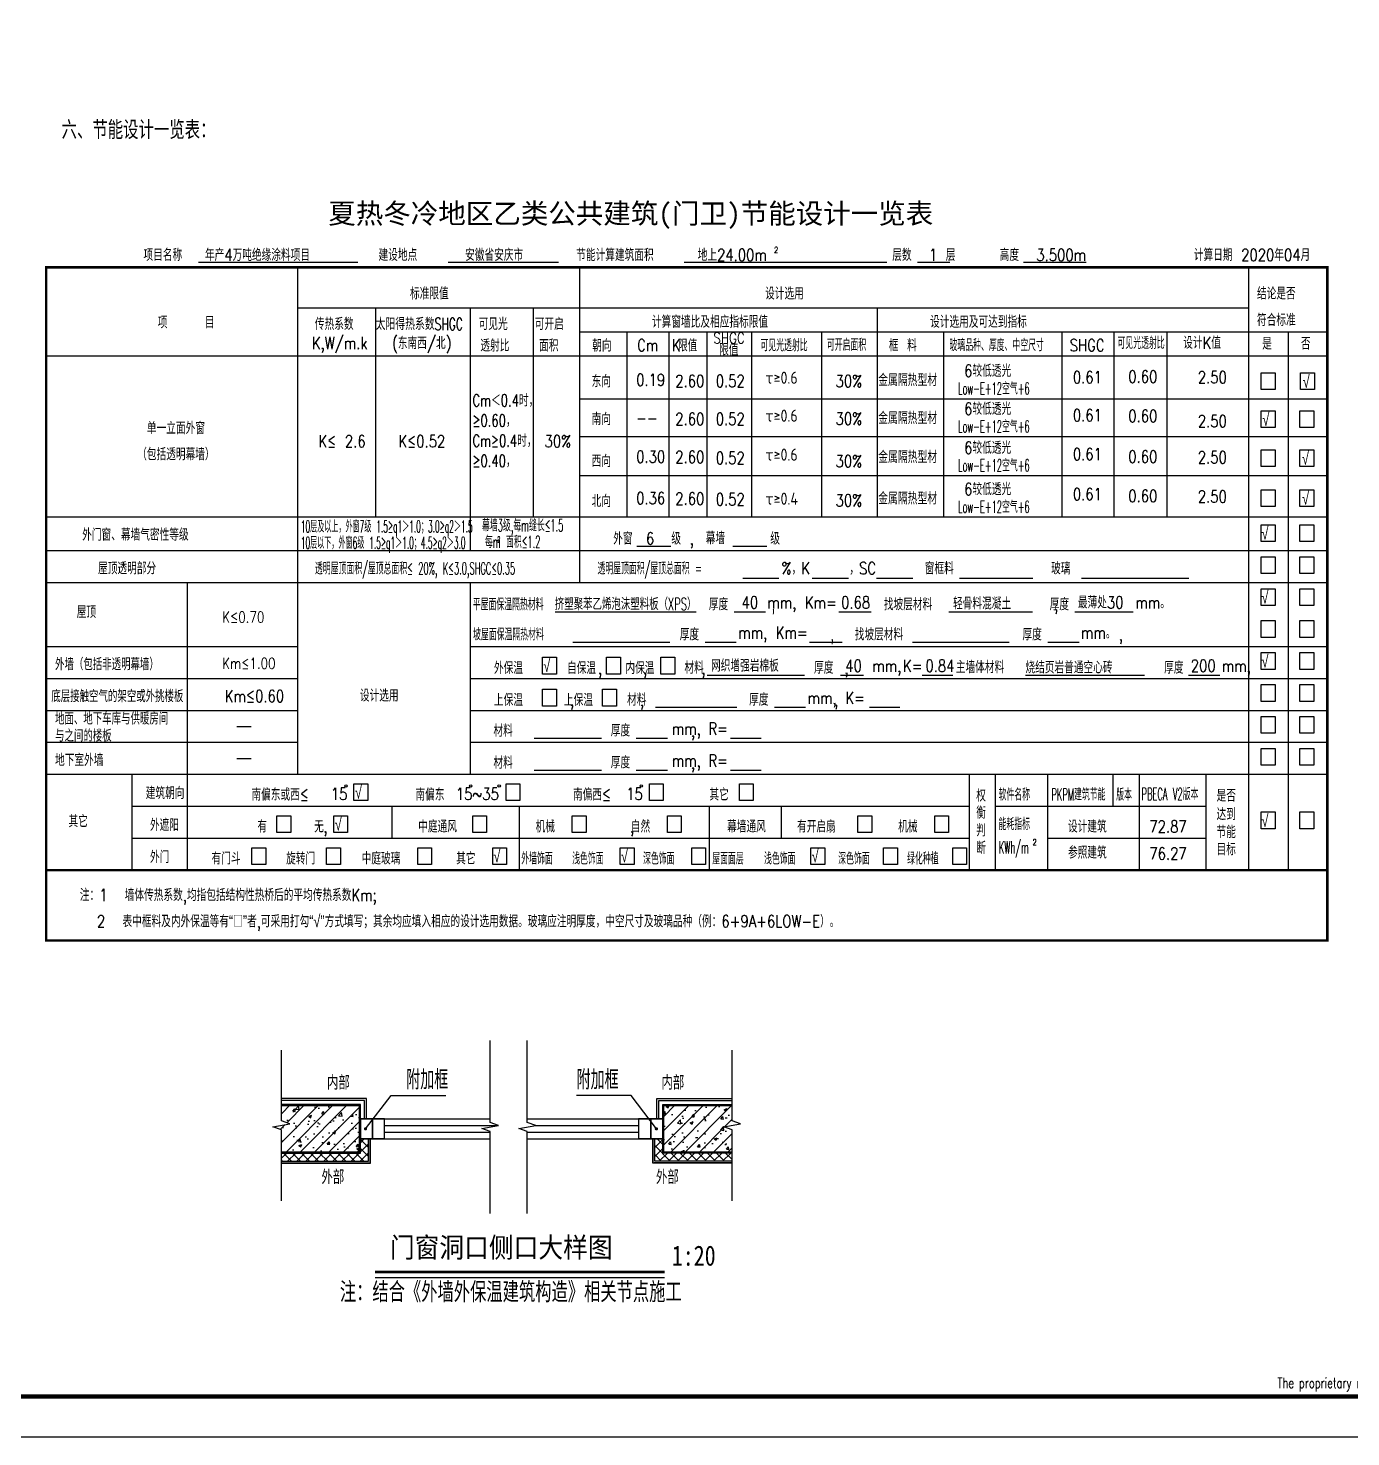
# Model space of a CAD drawing. Extents: x 5396719 to 5510122, y -514120 to -238224.
# Drawn here: x 5455106 to 5487911, y -422737 to -387802 of the extents above; entities that cross this region are included whole.
import ezdxf
from ezdxf.enums import TextEntityAlignment as Align

# ---------------------------------------------------------------- set-up
doc = ezdxf.new("R2010")
doc.units = 0
doc.header["$LTSCALE"] = 1000
doc.header["$MEASUREMENT"] = 0
doc.linetypes.add('DASH', pattern=[0.35, 0.25, -0.1])
doc.layers.get('0').update_dxf_attribs({"linetype": 'CONTINUOUS'})
for name, color, linetype in [('DIM_LEAD', 3, 'CONTINUOUS'), ('DIM_SYMB', 3, 'CONTINUOUS'), ('PUB_TEXT', 7, 'CONTINUOUS'), ('PUB_TITLE', 4, 'CONTINUOUS'), ('WINDOW', 4, 'CONTINUOUS'), ('图名', 15, 'CONTINUOUS'), ('填充', 251, 'CONTINUOUS'), ('大样', 13, 'CONTINUOUS'), ('文字', 11, 'CONTINUOUS')]:
    doc.layers.add(name, color=color, linetype=linetype)
doc.styles.add('ECEC_TQ', font='txt_l.shx', dxfattribs={"bigfont": 'hztxt_l.shx'})
doc.styles.add('HT', font='')
doc.styles.add('HZ1', font='txt.shx', dxfattribs={"bigfont": 'hzdx.shx'})
doc.styles.add('HZTXT', font='txt.shx', dxfattribs={"width": 0.7, "height": 500, "bigfont": 'hztxt.shx'})
doc.styles.get("Standard").update_dxf_attribs({"font": 'GBENOR', "bigfont": 'GBCBIG'})
doc.styles.add('宋体', font='', dxfattribs={"width": 0.7})
doc.styles.get('HT').set_extended_font_data('SimSun')
doc.styles.get('宋体').set_extended_font_data('SimSun')
pattern_1 = [(45, (5495502.7, -578955.18), (-176.7767, 176.7767), []), (50, (5495502.7, -578955.2), (717.2602, -62.7521), [75, -825]), (355, (5495502.7, -578955.2), (-138.7513, 752.192), [60, -660]), (100.4514, (5495562.5, -578960.4), (578.5094, 689.4395), [63.7402, -701.142]), (46.1842, (5495502.7, -578755.2), (1067.241, -165.519), [112.5, -1237.5]), (96.6356, (5495591.6, -578769), (934.663, 974.118), [95.61, -1051.713]), (351.1842, (5495502.7, -578755.2), (934.662, 974.1186), [90, -990]), (21, (5495602.7, -578805.2), (596.907, -402.6189), [75, -825]), (326, (5495602.7, -578805.2), (243.3153, 725.15), [60, -660]), (71.4514, (5495652.45, -578838.7), (840.2226, 322.5305), [63.7402, -701.142]), (37.5, (5495502.7, -578955.18), (12.15986, 332.89385), [0, -652, 0, -670, 0, -662.5]), (7.5, (5495502.7, -578955.18), (263.0695, 394.4117), [0, -382, 0, -637, 0, -252.5]), (327.5, (5495279.7, -578955.18), (533.82244, -22.55487), [0, -250, 0, -780, 0, -1035]), (317.5, (5495179.7, -578955.2), (583.1862, 100.105), [0, -325, 0, -518, 0, -735])]

msp = doc.modelspace()

# ---------------------------------------------------------------- hatches: boundary and pattern name
at = {"layer": '填充'}
h = msp.add_hatch(dxfattribs=at)
h.set_pattern_fill('钢筋混凝土', color=256, scale=100, style=0)
h.set_pattern_definition(pattern_1)
h.paths.add_polyline_path([(5461386, -414498.4), (5461386, -414902.7), (5461596, -414977.2), (5461176, -415051.3), (5461386, -415127.7), (5461386, -415698.4), (5463345.5, -415698.4), (5463345.5, -414498.4)])
h = msp.add_hatch(dxfattribs=at)
h.set_pattern_fill('钢筋混凝土', color=256, scale=100, style=0)
h.set_pattern_definition(pattern_1)
h.paths.add_polyline_path([(5470845.5, -414498.4), (5470845.5, -415698.4), (5472567.5, -415698.4), (5472567.5, -415127.7), (5472357.5, -415051.3), (5472777.5, -414977.2), (5472567.5, -414902.7), (5472567.5, -414498.4)])
h = msp.add_hatch(dxfattribs=at)
h.set_pattern_fill('ANSI37', color=256, scale=100, angle=90, style=0)
h.set_pattern_definition([(135, (5647930.11, -430668.43), (-112.2532, -112.2532), []), (225, (5647930.11, -430668.43), (112.2532, -112.2532), [])])
h.paths.add_polyline_path([(5461386, -415698.4), (5461386, -415898.4), (5463545.5, -415898.4), (5463545.5, -415348.4), (5463345.5, -415348.4), (5463345.5, -415698.4)])
h = msp.add_hatch(dxfattribs=at)
h.set_pattern_fill('ANSI37', color=256, scale=100, angle=90, style=0)
h.set_pattern_definition([(135, (5441597.47, -580438.06), (-112.2532, -112.2532), []), (225, (5441597.47, -580438.06), (112.2532, -112.2532), [])])
h.paths.add_polyline_path([(5472567.5, -415898.4), (5472567.5, -415698.4), (5470845.5, -415698.4), (5470845.5, -415348.4), (5470645.5, -415348.4), (5470645.5, -415898.4)])

# ---------------------------------------------------------------- linework, layer by layer
at = {"layer": 'DIM_LEAD'}
for p, q in [((5463472.1, -415098.4), (5464111.7, -414273.3)), ((5464111.7, -414273.3), (5465462.3, -414273.3)), ((5470059.2, -414273.3), (5468708.7, -414273.3)), ((5470687.7, -415098.4), (5470059.2, -414273.3))]:
    msp.add_line(p, q, dxfattribs=at)
at = {"layer": 'DIM_LEAD', "const_width": 40}
for points in [[(5463459.8, -415114.2, 1), (5463484.3, -415082.6, 1)], [(5470699.8, -415114.4, 1), (5470675.6, -415082.5, 1)]]:
    msp.add_lwpolyline(points, format="xyb", close=True, dxfattribs=at)
at = {"layer": 'DIM_SYMB'}
for points in [[(5466564.4, -417199.3), (5466564.4, -415167.6), (5466354.4, -415091.2), (5466774.4, -415017.1), (5466564.4, -414942.6), (5466564.4, -412911)], [(5467486.1, -417199.3), (5467486.1, -415167.6), (5467276.1, -415091.2), (5467696.1, -415017.1), (5467486.1, -414942.6), (5467486.1, -412911)], [(5461386, -416885.2), (5461386, -415127.7), (5461176, -415051.3), (5461596, -414977.2), (5461386, -414902.7), (5461386, -413145.2)], [(5472567.5, -416885.2), (5472567.5, -415127.7), (5472357.5, -415051.3), (5472777.5, -414977.2), (5472567.5, -414902.7), (5472567.5, -413145.2)]]:
    msp.add_lwpolyline(points, dxfattribs=at)
at = {"layer": 'PUB_TITLE'}
msp.add_lwpolyline([(5424084, -422737.3), (5508184, -422737.3), (5508184, -363337.3), (5424084, -363337.3)], close=True, dxfattribs=at)
at = {"layer": 'PUB_TITLE', "const_width": 100}
msp.add_lwpolyline([(5426584, -421737.3), (5507184, -421737.3), (5507184, -364337.3), (5426584, -364337.3)], close=True, dxfattribs=at)
at = {"layer": 'WINDOW'}
for p, q in [((5463645.2, -414848.4), (5466564.4, -414848.4)), ((5463645.2, -415014.4), (5463655.5, -415014.4)), ((5463935.2, -415014.4), (5466766.8, -415014.4)), ((5467486.1, -414848.4), (5470545.8, -414848.4)), ((5467688.5, -415014.4), (5470256.1, -415014.4)), ((5470535.8, -415014.4), (5470545.8, -415014.4)), ((5463645.2, -415182.4), (5463655.5, -415182.4)), ((5463645.2, -415348.4), (5466564.4, -415348.4)), ((5463935.2, -415182.4), (5466564.4, -415182.4)), ((5467486.1, -415182.4), (5470256.1, -415182.4)), ((5467486.1, -415348.4), (5470545.8, -415348.4)), ((5470535.8, -415182.4), (5470545.8, -415182.4))]:
    msp.add_line(p, q, dxfattribs=at)
at = {"layer": 'WINDOW', "const_width": 20}
for points in [[(5463355.5, -415338.4), (5463635.2, -415338.4), (5463635.2, -414858.4), (5463355.5, -414858.4)], [(5463655.5, -415338.4), (5463935.2, -415338.4), (5463935.2, -414858.4), (5463655.5, -414858.4)], [(5470256.1, -415338.4), (5470535.8, -415338.4), (5470535.8, -414858.4), (5470256.1, -414858.4)], [(5470555.8, -415338.4), (5470835.5, -415338.4), (5470835.5, -414858.4), (5470555.8, -414858.4)]]:
    msp.add_lwpolyline(points, close=True, dxfattribs=at)
at = {"layer": '图名'}
msp.add_line((5463709.3, -418784.7), (5470891.8, -418784.7), dxfattribs=at)
at = {"layer": '图名', "const_width": 70}
msp.add_lwpolyline([(5463709.3, -418651.6), (5470891.8, -418651.6)], dxfattribs=at)
at = {"layer": '大样', "const_width": 40}
for points in [[(5461386, -415678.4), (5463325.5, -415678.4), (5463325.5, -414518.4), (5461386, -414518.4)], [(5472567.5, -415678.4), (5470865.5, -415678.4), (5470865.5, -414518.4), (5472567.5, -414518.4)]]:
    msp.add_lwpolyline(points, dxfattribs=at)
at = {"layer": '大样'}
for points in [[(5463495.5, -414848.4), (5463495.5, -414348.4), (5461386, -414348.4)], [(5463445.5, -414848.4), (5463445.5, -414398.4), (5461386, -414398.4)], [(5461386, -415698.4), (5463345.5, -415698.4), (5463345.5, -414498.4), (5461386, -414498.4)], [(5470695.5, -414848.4), (5470695.5, -414348.4), (5472567.5, -414348.4)], [(5470745.5, -414848.4), (5470745.5, -414398.4), (5472567.5, -414398.4)], [(5472567.5, -415698.4), (5470845.5, -415698.4), (5470845.5, -414498.4), (5472567.5, -414498.4)], [(5461386, -415948.4), (5463595.5, -415948.4), (5463595.5, -415348.4)], [(5461386, -415898.4), (5463545.5, -415898.4), (5463545.5, -415348.4)], [(5472567.5, -415948.4), (5470598.1, -415948.4), (5470598.1, -415348.4)], [(5472567.5, -415898.4), (5470645.5, -415898.4), (5470645.5, -415348.4)]]:
    msp.add_lwpolyline(points, dxfattribs=at)
for points in [[(5463345.5, -415348.4), (5463645.2, -415348.4), (5463645.2, -414848.4), (5463345.5, -414848.4)], [(5463645.5, -415348.4), (5463945.2, -415348.4), (5463945.2, -414848.4), (5463645.5, -414848.4)], [(5470246.1, -415348.4), (5470545.8, -415348.4), (5470545.8, -414848.4), (5470246.1, -414848.4)], [(5470545.8, -415348.4), (5470845.5, -415348.4), (5470845.5, -414848.4), (5470545.8, -414848.4)]]:
    msp.add_lwpolyline(points, close=True, dxfattribs=at)
at = {"layer": '大样', "linetype": 'DASH', "const_width": 5}
for points in [[(5461386, -415923.4), (5463570.5, -415923.4), (5463570.5, -415348.4)], [(5472567.5, -415923.4), (5470621.8, -415923.4), (5470621.8, -415348.4)]]:
    msp.add_lwpolyline(points, dxfattribs=at)
at = {"layer": '文字'}
for p, q in [((5459332.2, -393605.4), (5463278.9, -393605.4)), ((5465525.9, -393605.4), (5468260.6, -393605.4)), ((5471377.9, -393605.4), (5476400.2, -393605.4)), ((5477160.8, -393605.4), (5477965.9, -393605.4)), ((5479792.9, -393605.4), (5481350.9, -393605.4)), ((5455551.9, -393735.3), (5455551.9, -410428.7)), ((5461784.5, -393732.8), (5461784.5, -406305.7)), ((5468783.8, -393732.8), (5468783.8, -401549.5)), ((5485372.5, -393735.3), (5485372.5, -408683.8)), ((5461784.5, -394736.9), (5485372.5, -394736.9)), ((5463719.4, -394736.9), (5463719.4, -399924.5)), ((5466067.9, -394736.9), (5466067.9, -400756.8)), ((5467632.4, -394736.9), (5467632.4, -399924.5)), ((5476163.6, -394735.6), (5476163.6, -399924.5)), ((5468783.8, -395329.5), (5487329, -395329.5)), ((5469956.5, -395329.5), (5469956.5, -399924.5)), ((5470992.5, -395329.5), (5470992.5, -399924.5)), ((5471940.1, -395329.5), (5471940.1, -399924.5)), ((5473050.3, -395329.5), (5473050.3, -399924.5)), ((5474786.4, -395329.5), (5474786.4, -399924.5)), ((5477808.8, -395328.1), (5477808.8, -399924.5)), ((5480744.5, -395329.5), (5480744.5, -399924.5)), ((5482036.3, -395329.5), (5482036.3, -399924.5)), ((5483348.8, -395329.5), (5483348.8, -399924.5)), ((5486353.5, -395329.5), (5486353.5, -408683.8)), ((5455551.9, -395924), (5487329, -395924)), ((5471940.1, -395924), (5487329, -395924)), ((5468783.8, -396990.4), (5487329, -396990.4)), ((5468783.8, -397932.1), (5487329, -397932.1)), ((5468783.8, -398898.4), (5487329, -398898.4)), ((5455551.9, -399924.5), (5487329, -399924.5)), ((5470202, -400648.8), (5471045, -400648.8)), ((5472586.8, -400648.8), (5473429.8, -400648.8)), ((5455551.9, -400756.8), (5487329, -400756.8)), ((5455551.9, -401549.5), (5487329, -401549.5)), ((5459048.1, -401549.5), (5459048.1, -408683.8)), ((5466067.9, -401549.5), (5466067.9, -406305.7)), ((5472831.7, -401441.5), (5473726.9, -401441.5)), ((5474554.7, -401441.5), (5475449.9, -401441.5)), ((5476150.1, -401441.5), (5477045.2, -401441.5)), ((5478206.7, -401441.5), (5480020.6, -401441.5)), ((5481232.2, -401441.5), (5483897.3, -401441.5)), ((5468175.1, -402280.2), (5471671, -402280.2)), ((5472615.4, -402280.2), (5473390.8, -402280.2)), ((5475209.4, -402280.2), (5476013.7, -402280.2)), ((5477942.2, -402280.2), (5480012.8, -402280.2)), ((5481069.8, -402280.2), (5482513.6, -402280.2)), ((5455551.9, -403134.9), (5461784.5, -403134.9)), ((5466067.9, -403134.9), (5487329, -403134.9)), ((5468618.3, -403026.9), (5471020.6, -403026.9)), ((5471894, -403026.9), (5472669.4, -403026.9)), ((5474488, -403026.9), (5475292.3, -403026.9)), ((5477037.3, -403026.9), (5479439.6, -403026.9)), ((5480394.2, -403026.9), (5481169.7, -403026.9)), ((5471950.8, -403851.6), (5474357.9, -403851.6)), ((5475252.3, -403851.6), (5475820.8, -403851.6)), ((5477282.8, -403851.6), (5478037.8, -403851.6)), ((5479844.9, -403851.6), (5482796.1, -403851.6)), ((5483887, -403851.6), (5484662.5, -403851.6)), ((5455551.9, -403927.6), (5461784.5, -403927.6)), ((5466067.9, -403927.6), (5487329, -403927.6)), ((5455551.9, -404720.3), (5461784.5, -404720.3)), ((5466067.9, -404720.3), (5487329, -404720.3)), ((5470669.2, -404644.3), (5472680, -404644.3)), ((5473614.4, -404644.3), (5474389.8, -404644.3)), ((5475972.9, -404644.3), (5476727.9, -404644.3)), ((5460278.8, -405121.9), (5460641.2, -405121.9)), ((5455551.9, -405513), (5461784.5, -405513)), ((5466067.9, -405513), (5487329, -405513)), ((5467655.1, -405407.9), (5469324.7, -405407.9)), ((5470184, -405407.9), (5470959.4, -405407.9)), ((5472528.8, -405407.9), (5473289.9, -405407.9)), ((5460278.8, -405914.6), (5460641.2, -405914.6)), ((5467655.1, -406200.6), (5469324.7, -406200.6)), ((5470184, -406200.6), (5470959.4, -406200.6)), ((5472528.8, -406200.6), (5473289.9, -406200.6)), ((5455551.9, -406305.7), (5487329, -406305.7)), ((5457673.5, -406305.7), (5457673.5, -408683.8)), ((5478449.2, -406305.7), (5478449.2, -408683.8)), ((5479087.3, -406305.7), (5479087.3, -408683.8)), ((5480390.8, -406305.7), (5480390.8, -408683.8)), ((5482011.4, -406305.7), (5482011.4, -407098.4)), ((5482664.5, -406305.7), (5482664.5, -408683.8)), ((5484314.9, -406305.7), (5484314.9, -408683.8)), ((5457673.5, -407098.4), (5478449.2, -407098.4)), ((5464124.3, -407098.4), (5464124.3, -407891.1)), ((5467283.1, -407098.4), (5467283.1, -408683.8)), ((5471999.7, -407098.4), (5471999.7, -408683.8)), ((5473784.2, -407098.4), (5473784.2, -407891.1)), ((5479087.3, -407098.4), (5484314.9, -407098.4)), ((5457673.5, -407891.1), (5478449.2, -407891.1)), ((5480390.8, -407891.1), (5484314.9, -407891.1))]:
    msp.add_line(p, q, dxfattribs=at)
at = {"layer": '文字', "const_width": 64.5}
for points in [[(5487329, -410428.7), (5487329, -393735.3), (5455551.9, -393735.3), (5455551.9, -410428.7), (5487329, -410428.7)], [(5487329, -410428.7), (5487329, -393735.3)], [(5487329, -408683.8), (5455551.9, -408683.8)]]:
    msp.add_lwpolyline(points, dxfattribs=at)
at = {"layer": '文字'}
for points in [[(5485690, -396350.8), (5486035, -396350.8), (5486035, -396767), (5485690, -396767)], [(5486665.6, -396350.8), (5487010.6, -396350.8), (5487010.6, -396767), (5486665.6, -396767)], [(5485690, -397292.4), (5486035, -397292.4), (5486035, -397708.6), (5485690, -397708.6)], [(5486650, -397292.4), (5486995, -397292.4), (5486995, -397708.6), (5486650, -397708.6)], [(5485690, -398258.7), (5486035, -398258.7), (5486035, -398674.9), (5485690, -398674.9)], [(5486650, -398258.7), (5486995, -398258.7), (5486995, -398674.9), (5486650, -398674.9)], [(5485690, -399249.8), (5486035, -399249.8), (5486035, -399666), (5485690, -399666)], [(5486650, -399249.8), (5486995, -399249.8), (5486995, -399666), (5486650, -399666)], [(5485690, -400117.1), (5486035, -400117.1), (5486035, -400533.3), (5485690, -400533.3)], [(5486650, -400117.1), (5486995, -400117.1), (5486995, -400533.3), (5486650, -400533.3)], [(5485690, -400909.8), (5486035, -400909.8), (5486035, -401326), (5485690, -401326)], [(5486650, -400909.8), (5486995, -400909.8), (5486995, -401326), (5486650, -401326)], [(5485690, -401702.5), (5486035, -401702.5), (5486035, -402118.7), (5485690, -402118.7)], [(5486650, -401702.5), (5486995, -401702.5), (5486995, -402118.7), (5486650, -402118.7)], [(5485690, -402495.2), (5486035, -402495.2), (5486035, -402911.4), (5485690, -402911.4)], [(5486650, -402495.2), (5486995, -402495.2), (5486995, -402911.4), (5486650, -402911.4)], [(5467862.8, -403404.5), (5468207.8, -403404.5), (5468207.8, -403820.7), (5467862.8, -403820.7)], [(5469450.7, -403404.5), (5469795.7, -403404.5), (5469795.7, -403820.7), (5469450.7, -403820.7)], [(5470801.4, -403404.5), (5471146.4, -403404.5), (5471146.4, -403820.7), (5470801.4, -403820.7)], [(5485690, -403287.9), (5486035, -403287.9), (5486035, -403704.1), (5485690, -403704.1)], [(5486650, -403287.9), (5486995, -403287.9), (5486995, -403704.1), (5486650, -403704.1)], [(5467862.8, -404197.2), (5468207.8, -404197.2), (5468207.8, -404613.4), (5467862.8, -404613.4)], [(5469354.4, -404197.2), (5469699.4, -404197.2), (5469699.4, -404613.4), (5469354.4, -404613.4)], [(5485690, -404080.6), (5486035, -404080.6), (5486035, -404496.8), (5485690, -404496.8)], [(5486650, -404080.6), (5486995, -404080.6), (5486995, -404496.8), (5486650, -404496.8)], [(5485690, -404873.3), (5486035, -404873.3), (5486035, -405289.5), (5485690, -405289.5)], [(5486650, -404873.3), (5486995, -404873.3), (5486995, -405289.5), (5486650, -405289.5)], [(5485690, -405666), (5486035, -405666), (5486035, -406082.2), (5485690, -406082.2)], [(5486650, -405666), (5486995, -405666), (5486995, -406082.2), (5486650, -406082.2)], [(5463186, -406543.3), (5463531, -406543.3), (5463531, -406959.6), (5463186, -406959.6)], [(5466958.8, -406543.3), (5467303.7, -406543.3), (5467303.7, -406959.6), (5466958.8, -406959.6)], [(5470514.6, -406543.3), (5470859.6, -406543.3), (5470859.6, -406959.6), (5470514.6, -406959.6)], [(5472746.4, -406543.3), (5473091.4, -406543.3), (5473091.4, -406959.6), (5472746.4, -406959.6)], [(5461276.5, -407336), (5461621.4, -407336), (5461621.4, -407752.3), (5461276.5, -407752.3)], [(5462685.4, -407336), (5463030.4, -407336), (5463030.4, -407752.3), (5462685.4, -407752.3)], [(5466131.4, -407336), (5466476.4, -407336), (5466476.4, -407752.3), (5466131.4, -407752.3)], [(5468597.9, -407336), (5468942.9, -407336), (5468942.9, -407752.3), (5468597.9, -407752.3)], [(5470960.3, -407336), (5471305.3, -407336), (5471305.3, -407752.3), (5470960.3, -407752.3)], [(5475683.7, -407336), (5476028.6, -407336), (5476028.6, -407752.3), (5475683.7, -407752.3)], [(5477591.4, -407336), (5477936.4, -407336), (5477936.4, -407752.3), (5477591.4, -407752.3)], [(5485690, -407241), (5486035, -407241), (5486035, -407657.2), (5485690, -407657.2)], [(5486650, -407241), (5486995, -407241), (5486995, -407657.2), (5486650, -407657.2)], [(5460657.4, -408128.7), (5461002.4, -408128.7), (5461002.4, -408545), (5460657.4, -408545)], [(5462508.1, -408128.7), (5462853.1, -408128.7), (5462853.1, -408545), (5462508.1, -408545)], [(5464768.4, -408128.7), (5465113.3, -408128.7), (5465113.3, -408545), (5464768.4, -408545)], [(5466627.1, -408128.7), (5466972, -408128.7), (5466972, -408545), (5466627.1, -408545)], [(5469788.8, -408128.7), (5470133.7, -408128.7), (5470133.7, -408545), (5469788.8, -408545)], [(5471562.9, -408128.7), (5471907.9, -408128.7), (5471907.9, -408545), (5471562.9, -408545)], [(5474518.9, -408128.7), (5474863.9, -408128.7), (5474863.9, -408545), (5474518.9, -408545)], [(5476321.1, -408128.7), (5476666.1, -408128.7), (5476666.1, -408545), (5476321.1, -408545)], [(5478036.3, -408128.7), (5478381.3, -408128.7), (5478381.3, -408545), (5478036.3, -408545)]]:
    msp.add_lwpolyline(points, close=True, dxfattribs=at)
for centre in [(5462986.8, -406594.7), (5466081.5, -406594.7), (5466788.9, -406594.7), (5470314.1, -406594.7)]:
    msp.add_circle(centre, 30.3, dxfattribs=at)

# ---------------------------------------------------------------- texts
at = {"color": 6, "style": 'HT'}
msp.add_text('夏热冬冷地区乙类公共建筑(门卫)节能设计一览表', height=500, dxfattribs=at).set_placement((5462551.1, -392647.9))
at = {"color": 4, "style": 'HZ1', "width": 0.85}
msp.add_text('注：结合《外墙外保温建筑构造》相关节点施工 ', height=500, dxfattribs=at).set_placement((5462836.9, -419399.9))
at = {"style": 'ECEC_TQ', "width": 0.72}
msp.add_text('The proprietary right of this document belongs to Anhui Huadong Chemical And Medical Engineering  Co.,Ltd.  and any replication or transfer to the 3rd. side is forbidden without its permission. ', height=250, dxfattribs=at).set_placement((5498184, -421437.3), align=Align.MIDDLE)
at = {"color": 6, "insert": (5455934.6, -390109.9), "char_height": 399.77, "width": 16839.259, "attachment_point": 1, "style": 'HZTXT'}
msp.add_mtext('\\pt4800;{\\fSimHei|b0|i0|c134|p2;六、节能设计一览表：}', dxfattribs=at)
at = {"layer": 'PUB_TEXT'}
for p in [(5464483.6, -414123.3), (5468708.7, -414123.3)]:
    msp.add_text('附加框', height=482.27, dxfattribs=at).set_placement(p)
at = {"layer": '图名', "style": '宋体'}
for s, width, p in [('门窗洞口侧口大样图', 0.9, (5464077.6, -418290.8)), ('1:20', 0.8, (5471069.3, -418493.5))]:
    msp.add_text(s, height=500, dxfattribs=dict(at, width=width)).set_placement(p)
at = {"layer": '文字', "style": 'HZ1'}
for s, height, width, p in [('项目名称', 300, 0.8, (5457966.3, -393575.6)), ('年产4万吨绝缘涂料项目', 300, 0.8, (5459490.8, -393575.6)), ('建设地点', 300, 0.8, (5463795, -393575.6)), ('安徽省安庆市', 300, 0.8, (5465943.3, -393575.6)), ('节能计算建筑面积', 300, 0.8, (5468700, -393575.6)), ('地上24.00m', 300, 0.8, (5471711.9, -393575.6)), ('2', 150, 0.8, (5473605.5, -393376.4)), ('层数  1 层', 300, 0.8, (5476537.5, -393575.6)), ('高度  3.500m      ', 300, 0.8, (5479203.4, -393575.6)), ('计算日期 2020年04月', 300, 0.8, (5484017, -393575.6)), ('标准限值', 300, 0.8, (5464576.9, -394531.7)), ('设计选用', 300, 0.8, (5473383.9, -394531.7)), ('结论是否', 300, 0.8, (5485584.1, -394531.7)), ('项    目', 300, 0.8, (5458319.7, -395248.3)), ('传热系数', 300, 0.8, (5462218.3, -395287.6)), ('太阳得热系数SHGC', 300, 0.65, (5463725.3, -395287.6)), ('可见光', 300, 0.8, (5466279.3, -395287.6)), ('可开启', 300, 0.8, (5467670.6, -395287.6)), ('计算窗墙比及相应指标限值', 300, 0.8, (5470577.7, -395233.9)), ('设计选用及可达到指标', 300, 0.8, (5477475.9, -395233.9)), ('符合标准', 300, 0.8, (5485584.1, -395188.7)), ('K,W/m.k', 300, 0.8, (5462143, -395760.7)), ('(东南西/北)', 300, 0.8, (5464131.4, -395760.7)), ('SHGC', 270, 0.8, (5472101.7, -395621.5)), ('可见光透射比', 300, 0.5, (5482124.5, -395756.8)), ('设计K值', 300, 0.8, (5483753.5, -395753.2)), ('是', 300, 0.8, (5485712.8, -395774.8)), ('否', 300, 0.8, (5486672.3, -395774.8)), ('透射比', 300, 0.8, (5466321, -395821.3)), ('面积', 300, 0.8, (5467778.4, -395821.3)), ('朝向', 300, 0.8, (5469095, -395821.6)), ('Cm', 300, 0.8, (5470209.4, -395814.4)), ('K', 300, 0.8, (5471070.4, -395814.4)), ('限值', 300, 0.8, (5471223, -395821.6)), ('限值', 300, 0.8, (5472243.4, -395923)), ('可见光透射比', 300, 0.5, (5473269.5, -395814.9)), ('可开启面积', 300, 0.5, (5474915.9, -395804.1)), ('框 料', 300, 0.8, (5476452.5, -395817.2)), ('玻璃品种、厚度、中空尺寸', 300, 0.5, (5477957.7, -395812.6)), ('SHGC', 300, 0.8, (5480938.5, -395814.4)), ('6较低透光', 300, 0.8, (5478321.2, -396449.4)), ('东向', 300, 0.8, (5469081.4, -396708.4)), ('0.19', 300, 0.8, (5470186.9, -396673.3)), ('2.60', 300, 0.8, (5471157.2, -396704)), ('0.52', 300, 0.8, (5472160.7, -396703.3)), ('τ≥0.6', 300, 0.8, (5473384.9, -396620.6)), ('30%', 300, 0.8, (5475131.9, -396705.3)), ('金属隔热型材', 300, 0.65, (5476189.2, -396679.7)), ('0.61', 300, 0.8, (5481017.3, -396609.2)), ('0.60', 300, 0.8, (5482392.5, -396594.2)), ('2.50', 300, 0.8, (5484116.5, -396609.5)), ('√', 300, 0.8, (5486719, -396720)), ('Cm＜0.4时，', 300, 0.7, (5466127.3, -397183.2)), ('Low-E+12空气+6', 300, 0.5, (5478172.7, -396886.2)), ('6较低透光', 300, 0.8, (5478321.2, -397391)), ('单一立面外窗', 300, 0.8, (5458051, -397870.9)), ('≥0.60，', 300, 0.7, (5466127.3, -397683.2)), ('南向', 300, 0.8, (5469081.4, -397646.9)), ('--', 300, 0.8, (5470186.9, -397615)), ('2.60', 300, 0.8, (5471157.2, -397645.6)), ('0.52', 300, 0.8, (5472160.7, -397644.9)), ('τ≥0.6', 300, 0.8, (5473384.9, -397562.2)), ('30%', 300, 0.8, (5475131.9, -397637.3)), ('金属隔热型材', 300, 0.65, (5476189.2, -397621.3)), ('Low-E+12空气+6', 300, 0.5, (5478172.7, -397827.8)), ('0.61', 300, 0.8, (5481017.3, -397550.8)), ('0.60', 300, 0.8, (5482392.5, -397571.3)), ('2.50', 300, 0.8, (5484116.5, -397698.2)), ('√', 300, 0.8, (5485718.2, -397661.6)), ('K≤ 2.6', 300, 0.8, (5462306.1, -398196.6)), ('K≤0.52', 300, 0.8, (5464289.6, -398196.6)), ('Cm≥0.4时，', 300, 0.7, (5466127.3, -398183.2)), ('30%', 300, 0.8, (5467914.8, -398196.6)), ('（包括透明幕墙）', 300, 0.8, (5457810, -398517.3)), ('τ≥0.6', 300, 0.8, (5473384.9, -398528.6)), ('金属隔热型材', 300, 0.65, (5476189.2, -398587.7)), ('6较低透光', 300, 0.8, (5478321.2, -398357.3)), ('0.61', 300, 0.8, (5481017.3, -398517.1)), ('≥0.40，', 300, 0.7, (5466127.3, -398683.2)), ('西向', 300, 0.8, (5469081.4, -398686.8)), ('0.30', 300, 0.8, (5470186.9, -398581.3)), ('2.60', 300, 0.8, (5471157.2, -398588.2)), ('0.52', 300, 0.8, (5472160.7, -398611.2)), ('30%', 300, 0.8, (5475131.9, -398690.7)), ('Low-E+12空气+6', 300, 0.5, (5478172.7, -398794.1)), ('0.60', 300, 0.8, (5482392.5, -398579.6)), ('2.50', 300, 0.8, (5484116.5, -398594.9)), ('√', 300, 0.8, (5486699.3, -398628)), ('0.36', 300, 0.8, (5470186.9, -399607.4)), ('金属隔热型材', 300, 0.65, (5476189.2, -399613.7)), ('6较低透光', 300, 0.8, (5478321.2, -399383.4)), ('0.61', 300, 0.8, (5481017.3, -399508.2)), ('0.60', 300, 0.8, (5482392.5, -399552.8)), ('2.50', 300, 0.8, (5484116.5, -399568.1)), ('√', 300, 0.8, (5486703.4, -399619)), ('北向', 300, 0.8, (5469081.4, -399677.9)), ('2.60', 300, 0.8, (5471157.2, -399621)), ('0.52', 300, 0.8, (5472160.7, -399637.3)), ('τ≥0.4', 300, 0.8, (5473384.9, -399620.9)), ('30%', 300, 0.8, (5475131.9, -399663.9)), ('Low-E+12空气+6', 300, 0.5, (5478172.7, -399820.2)), ('10层及以上，外窗7级 1.5≥q1＞1.0；3.0≥q2＞1.5   ', 300, 0.45, (5461869.1, -400309.3)), ('幕墙3级,每m缝长≤1.5 ', 300, 0.5, (5466362.8, -400282.7)), ('外门窗、幕墙气密性等级', 300, 0.8, (5456446, -400514.2)), ('每m 面积≤1.2', 300, 0.5, (5466436.9, -400692.3)), ('外窗', 300, 0.8, (5469617.6, -400608.9)), ('6', 300, 0.8, (5470428.9, -400608.9)), ('级 ,', 300, 0.8, (5471058.9, -400608.9)), ('幕墙', 300, 0.8, (5471911.3, -400598.9)), ('级', 300, 0.8, (5473513.1, -400608.9)), ('√', 300, 0.8, (5485696.1, -400486.4)), ('10层以下，外窗6级 1.5≥q1＞1.0；4.5≥q2＞3.0   ', 300, 0.45, (5461869.1, -400714.2)), ('2', 150, 0.5, (5466740.4, -400560.5)), ('屋顶透明部分', 300, 0.8, (5456839.8, -401346.6)), ('透明屋顶面积/屋顶总面积≤ 20%%%, K≤3.0,SHGC≤0.35', 300, 0.5, (5462220.1, -401349.6)), ('透明屋顶面积/屋顶总面积 =', 300, 0.5, (5469225.6, -401349.6)), ('%，K', 300, 0.8, (5473793.4, -401346.9)), ('，SC', 300, 0.8, (5475473.8, -401346.9)), ('窗框料', 300, 0.8, (5477344.7, -401349.6)), ('玻璃', 300, 0.8, (5480477.7, -401349.6)), ('√', 300, 0.8, (5485696.1, -402071.8)), ('平屋面保温隔热材料                                       ,', 300, 0.5, (5466133.5, -402240.3)), ('挤塑聚苯乙烯泡沫塑料板（XPS）', 300, 0.6, (5468167.9, -402232.2)), ('厚度', 300, 0.8, (5471988.2, -402240.3)), ('40', 300, 0.8, (5472800.4, -402194.1)), ('mm,', 300, 0.8, (5473439.2, -402197.3)), ('Km=    ', 300, 0.8, (5474370.4, -402197.3)), ('0.68', 300, 0.8, (5475270.1, -402194.1)), ('找坡层材料             ,', 300, 0.8, (5476329.4, -402240.3)), ('轻骨料混凝土', 300, 0.8, (5478045.4, -402219)), ('厚度', 300, 0.8, (5480442.6, -402240.3)), ('最薄处30', 300, 0.8, (5481142.1, -402194.1)), ('mm。', 300, 0.8, (5482567.5, -402197.3)), ('屋顶', 300, 0.8, (5456309.5, -402430.1)), (' K≤0.70', 270, 0.8, (5459725.7, -402542.2)), ('坡屋面保温隔热材料                                                 ,', 300, 0.5, (5466140.8, -402987)), ('厚度', 300, 0.8, (5471266.8, -402987)), ('mm,', 300, 0.8, (5472717.8, -402944)), ('Km=    ', 300, 0.8, (5473649, -402944)), ('找坡层材料                       ,', 300, 0.8, (5475608, -402987)), ('厚度', 300, 0.8, (5479767.1, -402987)), ('mm。', 300, 0.8, (5481218, -402944)), ('外墙（包括非透明幕墙）', 300, 0.6, (5455773, -403724.7)), (' Km≤1.00', 270, 0.8, (5459725.7, -403691.1)), ('外保温        ,', 300, 0.8, (5466659.1, -403819.3)), ('√', 300, 0.8, (5467883.1, -403765.8)), ('自保温     ,', 300, 0.8, (5468472.7, -403819.3)), ('内保温     ,', 300, 0.8, (5469919.8, -403819.3)), ('材料               ,', 300, 0.8, (5471383.2, -403811.8)), ('网织增强岩棉板', 300, 0.8, (5472042.6, -403760.7)), ('厚度', 300, 0.8, (5474598.2, -403811.8)), ('40', 300, 0.8, (5475372.4, -403765.5)), ('K=      ', 300, 0.8, (5476803.9, -403768.8)), ('0.84', 300, 0.8, (5477361, -403765.5)), ('主墙体材料                ', 300, 0.8, (5478114.7, -403798.5)), ('烧结页岩普通空心砖', 300, 0.8, (5479841.6, -403805.2)), ('厚度', 300, 0.8, (5483281, -403811.8)), ('200', 300, 0.8, (5483941.8, -403765.5)), ('√', 300, 0.8, (5485696.1, -403657.2)), ('mm,', 300, 0.8, (5476043.1, -403768.8)), ('mm,', 300, 0.8, (5484710.8, -403768.8)), ('底层接触空气的架空或外挑楼板', 300, 0.6, (5455680.2, -404517.4)), ('设计选用', 300, 0.8, (5463334.6, -404502.7)), ('  Km≤0.60', 300, 0.8, (5459556.6, -404517.7)), ('上保温     ,', 300, 0.8, (5466659.3, -404612)), ('上保温     ,', 300, 0.8, (5468395.5, -404612)), ('材料                    ,', 300, 0.8, (5469962.5, -404604.5)), ('厚度', 300, 0.8, (5472987.2, -404604.5)), ('mm,', 300, 0.8, (5474438.2, -404561.5)), ('K=', 300, 0.8, (5475376.9, -404561.5)), ('地面、地下车库与供暖房间', 300, 0.6, (5455773, -405074.9)), ('与之间的楼板', 300, 0.6, (5455773, -405498.5)), ('材料                   ,', 300, 0.8, (5466645.8, -405375.4)), ('厚度', 300, 0.8, (5469556.8, -405368.1)), ('mm,', 300, 0.8, (5471069.4, -405325.1)), ('R=', 300, 0.8, (5471979.1, -405325.1)), ('地下室外墙', 300, 0.8, (5455773, -406102.8)), ('材料                   ,', 300, 0.8, (5466645.8, -406168.1)), ('厚度', 300, 0.8, (5469556.8, -406160.8)), ('mm,', 300, 0.8, (5471069.4, -406117.8)), ('R=', 300, 0.8, (5471979.1, -406117.8)), ('建筑朝向', 300, 0.8, (5458021.9, -406922.1)), ('南偏东或西≤         ', 300, 0.8, (5460644.6, -406958.2)), ('15', 300, 0.8, (5462611.7, -406942.3)), ('√', 300, 0.8, (5463212, -406904.7)), ('南偏东              ', 300, 0.8, (5464711.9, -406958.2)), ('15~35', 300, 0.8, (5465712.5, -406942.3)), ('南偏西≤         ', 300, 0.8, (5468618.1, -406958.2)), ('15', 300, 0.8, (5469939, -406942.3)), ('其它 ', 300, 0.8, (5472001.5, -406958.2)), ('软件名称', 300, 0.5, (5479175.2, -406958.2)), ('PKPM建筑节能', 300, 0.5, (5480487.8, -406955.5)), ('版本', 300, 0.5, (5482092, -406958.2)), ('PBECA V2版本', 300, 0.5, (5482721.3, -406944.3)), ('权', 300, 0.8, (5478619.8, -406983.2)), ('是否', 300, 0.8, (5484581, -406983.2)), ('其它', 300, 0.8, (5456107.5, -407619.4)), ('衡', 300, 0.8, (5478619.8, -407409)), ('达到', 300, 0.8, (5484581, -407446.6)), ('√', 300, 0.8, (5485696.1, -407610.2)), ('外遮阳', 300, 0.8, (5458127.3, -407714.8)), ('有      , ', 300, 0.8, (5460791, -407750.9)), ('无     ', 300, 0.8, (5462200, -407750.9)), ('√', 300, 0.8, (5462711.5, -407697.4)), ('中庭通风', 300, 0.8, (5464780.8, -407750.9)), ('机械        ,', 300, 0.8, (5467691.9, -407750.9)), ('自然', 300, 0.8, (5470054.3, -407750.9)), ('幕墙通风', 300, 0.8, (5472440.8, -407750.9)), ('有开启扇', 300, 0.8, (5474176, -407750.9)), ('机械      ', 300, 0.8, (5476685.4, -407750.9)), ('判', 300, 0.8, (5478619.8, -407843.5)), ('能耗指标', 300, 0.5, (5479175.2, -407689.5)), ('设计建筑', 300, 0.8, (5480896.3, -407750.9)), ('72.87', 300, 0.8, (5482915, -407750.9)), ('节能', 300, 0.8, (5484581, -407886.8)), ('断', 300, 0.8, (5478619.8, -408279.5)), ('KWh/m', 300, 0.5, (5479179.2, -408268.7)), ('2', 150, 0.8, (5480017.6, -408067.6)), ('目标', 300, 0.8, (5484581, -408315.4)), ('外门', 300, 0.8, (5458127.3, -408507.5)), ('有门斗   ', 300, 0.8, (5459654.1, -408543.6)), ('旋转门', 300, 0.8, (5461504.8, -408543.6)), ('中庭玻璃', 300, 0.8, (5463378.2, -408543.6)), ('其它', 300, 0.8, (5465721.1, -408543.6)), ('√', 300, 0.8, (5466646.9, -408490.1)), ('外墙饰面', 300, 0.5, (5467336.2, -408543.6)), ('浅色饰面', 300, 0.5, (5468598.1, -408543.6)), ('√', 300, 0.8, (5469809, -408490.1)), ('深色饰面', 300, 0.5, (5470357, -408543.6)), ('屋面面层', 300, 0.5, (5472072.6, -408543.6)), ('浅色饰面', 300, 0.5, (5473357.1, -408543.6)), ('√', 300, 0.8, (5474539.2, -408490.1)), ('深色饰面', 300, 0.5, (5475197.3, -408543.6)), ('绿化种植', 300, 0.5, (5476906.2, -408543.6)), ('参照建筑', 300, 0.8, (5480896.3, -408396.1)), ('76.27', 300, 0.8, (5482915, -408421.5)), ('注：1  墙体传热系数,均指包括结构性热桥后的平均传热系数Km;', 300, 0.8, (5456387.5, -409450.5)), ('2  表中框料及内外保温等有“□”者,可采用打勾“√”方式填写；其余均应填入相应的设计选用数据。玻璃应注明厚度，中空尺寸及玻璃品种（例：6+9A+6LOW-E）。', 300, 0.8, (5456812.2, -410101.5)), ('内部', 350, 0.85, (5462517.8, -414128.3)), ('内部', 350, 0.85, (5470813.9, -414128.3)), ('外部', 350, 0.85, (5462381.2, -416471.4)), ('外部', 350, 0.85, (5470677.4, -416471.4))]:
    msp.add_text(s, height=height, dxfattribs=dict(at, width=width)).set_placement(p)

doc.saveas('drawing.dxf')
